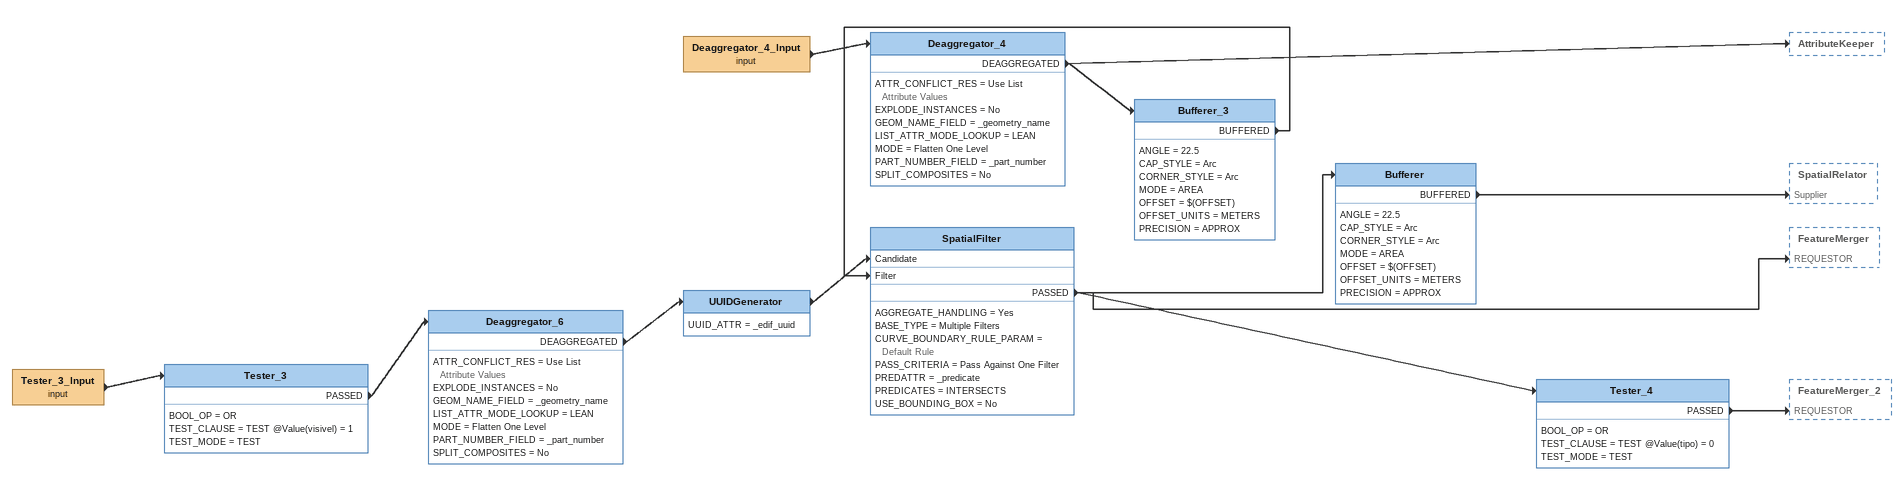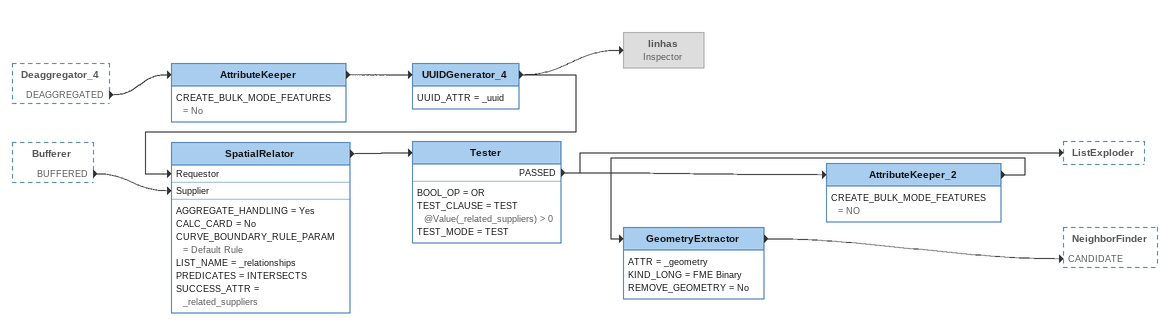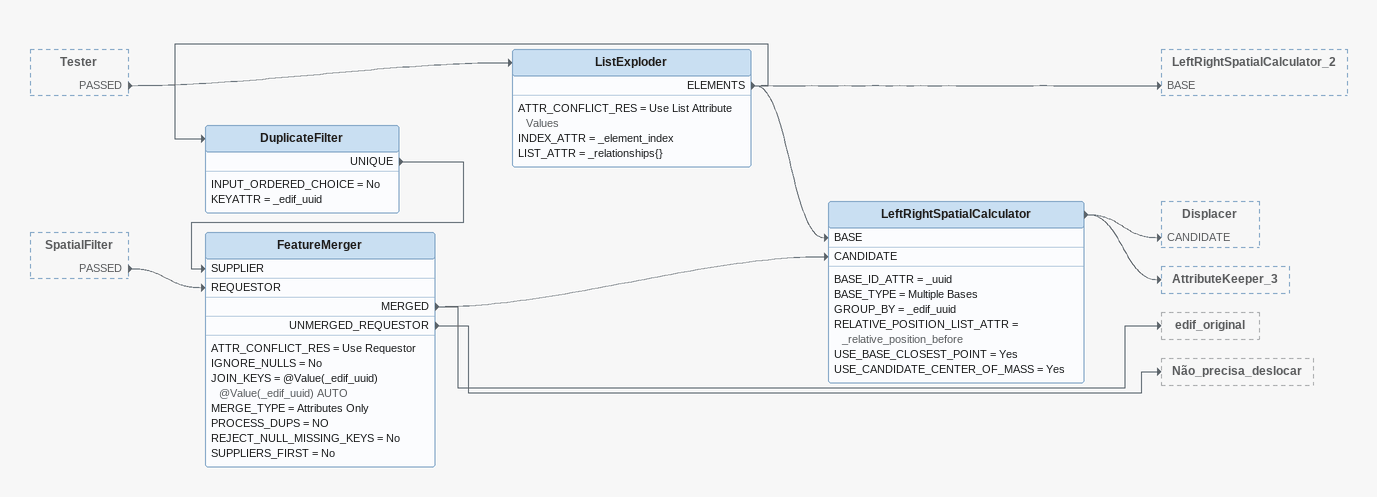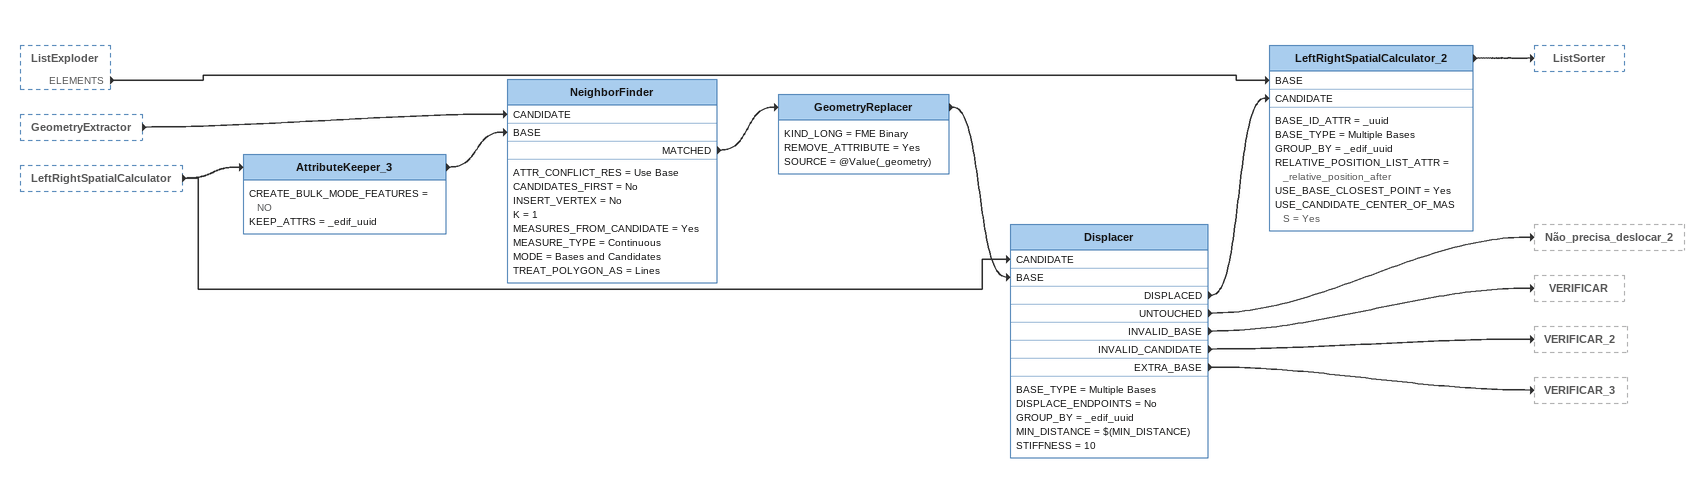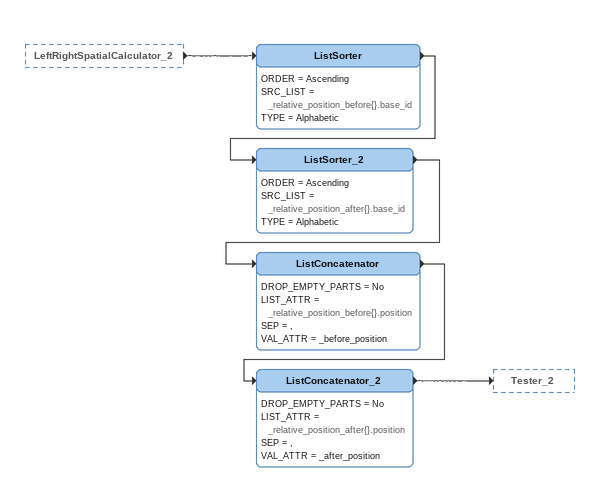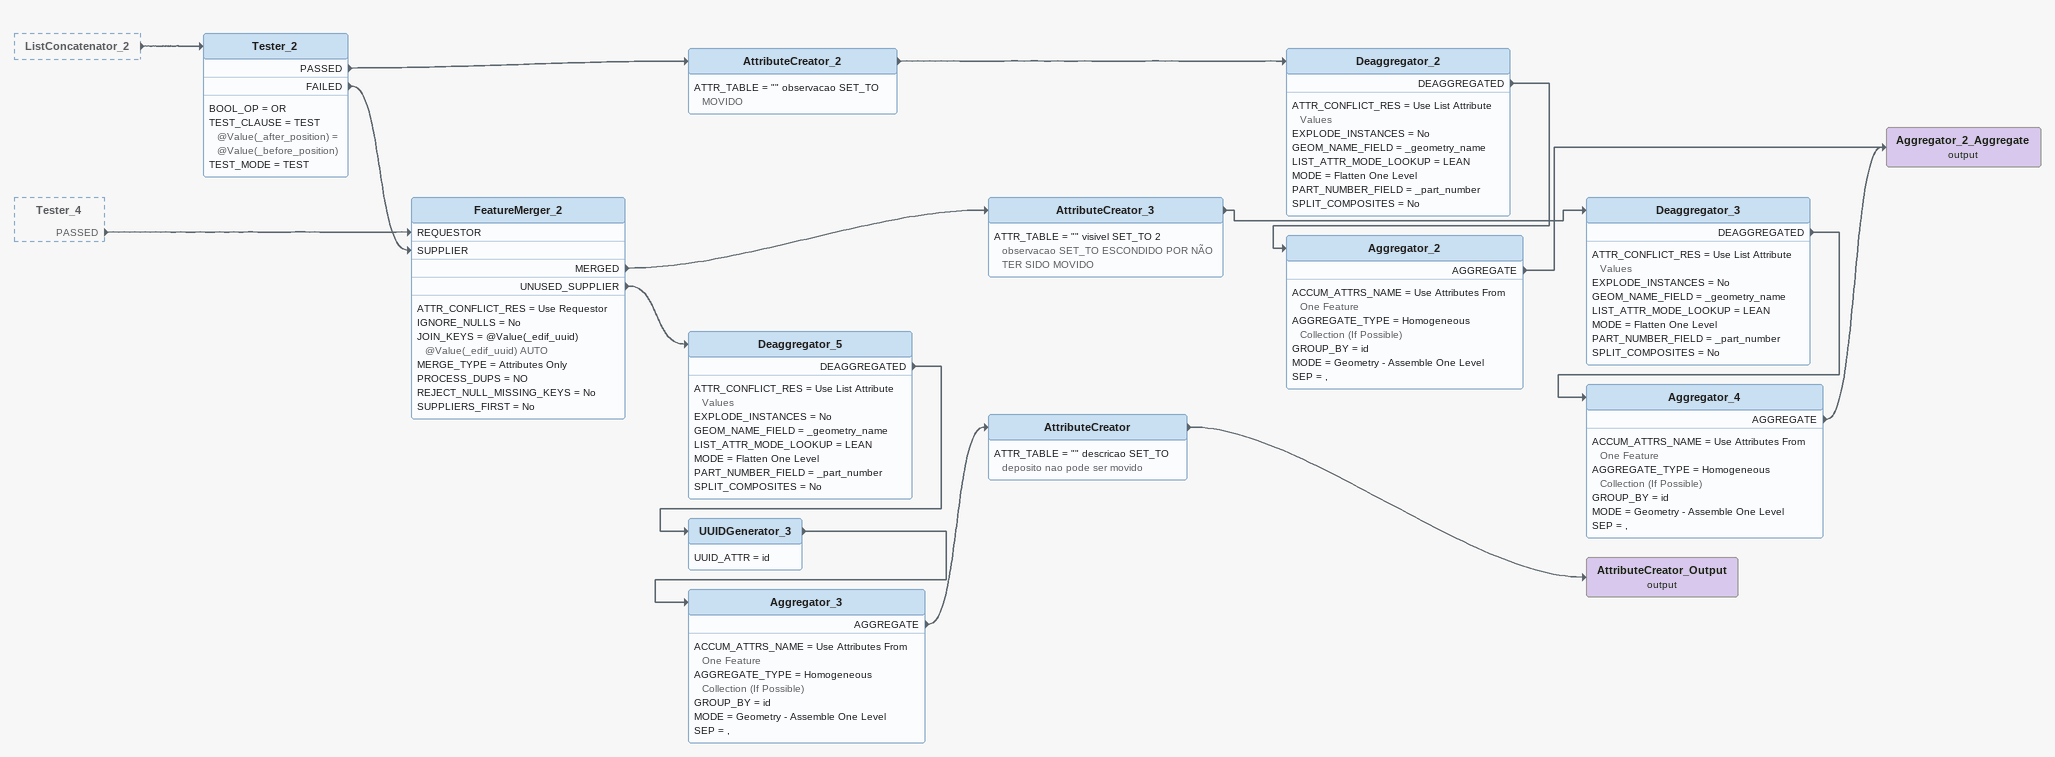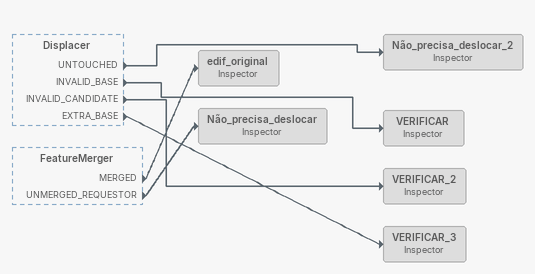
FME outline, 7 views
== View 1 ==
Tester_3_Input (input)
    -> Tester_3
Tester_3
    BOOL_OP = OR
    TEST_CLAUSE = TEST @Value(visivel) = 1
    TEST_MODE = TEST
    PASSED -> Deaggregator_6
Deaggregator_6
    ATTR_CONFLICT_RES = Use List Attribute Values
    EXPLODE_INSTANCES = No
    GEOM_NAME_FIELD = _geometry_name
    LIST_ATTR_MODE_LOOKUP = LEAN
    MODE = Flatten One Level
    PART_NUMBER_FIELD = _part_number
    SPLIT_COMPOSITES = No
    DEAGGREGATED -> UUIDGenerator
UUIDGenerator
    UUID_ATTR = _edif_uuid
    -> SpatialFilter [Candidate]
Deaggregator_4_Input (input)
    -> Deaggregator_4
Deaggregator_4
    ATTR_CONFLICT_RES = Use List Attribute Values
    EXPLODE_INSTANCES = No
    GEOM_NAME_FIELD = _geometry_name
    LIST_ATTR_MODE_LOOKUP = LEAN
    MODE = Flatten One Level
    PART_NUMBER_FIELD = _part_number
    SPLIT_COMPOSITES = No
    DEAGGREGATED -> Bufferer_3
    DEAGGREGATED -> AttributeKeeper
Bufferer_3
    ANGLE = 22.5
    CAP_STYLE = Arc
    CORNER_STYLE = Arc
    MODE = AREA
    OFFSET = $(OFFSET)
    OFFSET_UNITS = METERS
    PRECISION = APPROX
    BUFFERED -> SpatialFilter [Filter]
SpatialFilter
    AGGREGATE_HANDLING = Yes
    BASE_TYPE = Multiple Filters
    CURVE_BOUNDARY_RULE_PARAM = Default Rule
    PASS_CRITERIA = Pass Against One Filter
    PREDATTR = _predicate
    PREDICATES = INTERSECTS
    USE_BOUNDING_BOX = No
    PASSED -> Tester_4
    PASSED -> FeatureMerger [REQUESTOR]
    PASSED -> Bufferer
Bufferer
    ANGLE = 22.5
    CAP_STYLE = Arc
    CORNER_STYLE = Arc
    MODE = AREA
    OFFSET = $(OFFSET)
    OFFSET_UNITS = METERS
    PRECISION = APPROX
    BUFFERED -> SpatialRelator [Supplier]
Tester_4
    BOOL_OP = OR
    TEST_CLAUSE = TEST @Value(tipo) = 0
    TEST_MODE = TEST
    PASSED -> FeatureMerger_2 [REQUESTOR]

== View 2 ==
Deaggregator_4 [outside]
    DEAGGREGATED -> AttributeKeeper
Bufferer [outside]
    BUFFERED -> SpatialRelator [Supplier]
AttributeKeeper
    CREATE_BULK_MODE_FEATURES = No
    -> UUIDGenerator_4
UUIDGenerator_4
    UUID_ATTR = _uuid
    -> SpatialRelator [Requestor]
    -> linhas
linhas: Inspector [off]
SpatialRelator
    AGGREGATE_HANDLING = Yes
    CALC_CARD = No
    CURVE_BOUNDARY_RULE_PARAM = Default Rule
    LIST_NAME = _relationships
    PREDICATES = INTERSECTS
    SUCCESS_ATTR = _related_suppliers
    -> Tester
Tester
    BOOL_OP = OR
    TEST_CLAUSE = TEST @Value(_related_suppliers) > 0
    TEST_MODE = TEST
    PASSED -> AttributeKeeper_2
    PASSED -> ListExploder
AttributeKeeper_2
    CREATE_BULK_MODE_FEATURES = NO
    -> GeometryExtractor
GeometryExtractor
    ATTR = _geometry
    KIND_LONG = FME Binary
    REMOVE_GEOMETRY = No
    -> NeighborFinder [CANDIDATE]

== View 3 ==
Tester [outside]
    PASSED -> ListExploder
SpatialFilter [outside]
    PASSED -> FeatureMerger [REQUESTOR]
ListExploder
    ATTR_CONFLICT_RES = Use List Attribute Values
    INDEX_ATTR = _element_index
    LIST_ATTR = _relationships{}
    ELEMENTS -> LeftRightSpatialCalculator [BASE]
    ELEMENTS -> DuplicateFilter
    ELEMENTS -> LeftRightSpatialCalculator_2 [BASE]
DuplicateFilter
    INPUT_ORDERED_CHOICE = No
    KEYATTR = _edif_uuid
    UNIQUE -> FeatureMerger [SUPPLIER]
FeatureMerger
    ATTR_CONFLICT_RES = Use Requestor
    IGNORE_NULLS = No
    JOIN_KEYS = @Value(_edif_uuid) @Value(_edif_uuid) AUTO
    MERGE_TYPE = Attributes Only
    PROCESS_DUPS = NO
    REJECT_NULL_MISSING_KEYS = No
    SUPPLIERS_FIRST = No
    MERGED -> LeftRightSpatialCalculator [CANDIDATE]
    MERGED -> edif_original
    UNMERGED_REQUESTOR -> Não_precisa_deslocar
LeftRightSpatialCalculator
    BASE_ID_ATTR = _uuid
    BASE_TYPE = Multiple Bases
    GROUP_BY = _edif_uuid
    RELATIVE_POSITION_LIST_ATTR = _relative_position_before
    USE_BASE_CLOSEST_POINT = Yes
    USE_CANDIDATE_CENTER_OF_MASS = Yes
    -> Displacer [CANDIDATE]
    -> AttributeKeeper_3

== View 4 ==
ListExploder [outside]
    ELEMENTS -> LeftRightSpatialCalculator_2 [BASE]
GeometryExtractor [outside]
    -> NeighborFinder [CANDIDATE]
LeftRightSpatialCalculator [outside]
    -> Displacer [CANDIDATE]
    -> AttributeKeeper_3
AttributeKeeper_3
    CREATE_BULK_MODE_FEATURES = NO
    KEEP_ATTRS = _edif_uuid
    -> NeighborFinder [BASE]
NeighborFinder
    ATTR_CONFLICT_RES = Use Base
    CANDIDATES_FIRST = No
    INSERT_VERTEX = No
    K = 1
    MEASURES_FROM_CANDIDATE = Yes
    MEASURE_TYPE = Continuous
    MODE = Bases and Candidates
    TREAT_POLYGON_AS = Lines
    MATCHED -> GeometryReplacer
GeometryReplacer
    KIND_LONG = FME Binary
    REMOVE_ATTRIBUTE = Yes
    SOURCE = @Value(_geometry)
    -> Displacer [BASE]
Displacer
    BASE_TYPE = Multiple Bases
    DISPLACE_ENDPOINTS = No
    GROUP_BY = _edif_uuid
    MIN_DISTANCE = $(MIN_DISTANCE)
    STIFFNESS = 10
    DISPLACED -> LeftRightSpatialCalculator_2 [CANDIDATE]
    UNTOUCHED -> Não_precisa_deslocar_2
    INVALID_BASE -> VERIFICAR
    INVALID_CANDIDATE -> VERIFICAR_2
    EXTRA_BASE -> VERIFICAR_3
LeftRightSpatialCalculator_2
    BASE_ID_ATTR = _uuid
    BASE_TYPE = Multiple Bases
    GROUP_BY = _edif_uuid
    RELATIVE_POSITION_LIST_ATTR = _relative_position_after
    USE_BASE_CLOSEST_POINT = Yes
    USE_CANDIDATE_CENTER_OF_MASS = Yes
    -> ListSorter

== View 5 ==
LeftRightSpatialCalculator_2 [outside]
    -> ListSorter
ListSorter
    ORDER = Ascending
    SRC_LIST = _relative_position_before{}.base_id
    TYPE = Alphabetic
    -> ListSorter_2
ListSorter_2
    ORDER = Ascending
    SRC_LIST = _relative_position_after{}.base_id
    TYPE = Alphabetic
    -> ListConcatenator
ListConcatenator
    DROP_EMPTY_PARTS = No
    LIST_ATTR = _relative_position_before{}.position
    SEP = ,
    VAL_ATTR = _before_position
    -> ListConcatenator_2
ListConcatenator_2
    DROP_EMPTY_PARTS = No
    LIST_ATTR = _relative_position_after{}.position
    SEP = ,
    VAL_ATTR = _after_position
    -> Tester_2

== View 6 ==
ListConcatenator_2 [outside]
    -> Tester_2
Tester_4 [outside]
    PASSED -> FeatureMerger_2 [REQUESTOR]
Tester_2
    BOOL_OP = OR
    TEST_CLAUSE = TEST @Value(_after_position) = @Value(_before_position)
    TEST_MODE = TEST
    PASSED -> AttributeCreator_2
    FAILED -> FeatureMerger_2 [SUPPLIER]
AttributeCreator_2
    ATTR_TABLE = "" observacao SET_TO MOVIDO
    -> Deaggregator_2
Deaggregator_2
    ATTR_CONFLICT_RES = Use List Attribute Values
    EXPLODE_INSTANCES = No
    GEOM_NAME_FIELD = _geometry_name
    LIST_ATTR_MODE_LOOKUP = LEAN
    MODE = Flatten One Level
    PART_NUMBER_FIELD = _part_number
    SPLIT_COMPOSITES = No
    DEAGGREGATED -> Aggregator_2
Aggregator_2
    ACCUM_ATTRS_NAME = Use Attributes From One Feature
    AGGREGATE_TYPE = Homogeneous Collection (If Possible)
    GROUP_BY = id
    MODE = Geometry - Assemble One Level
    SEP = ,
    AGGREGATE -> Aggregator_2_Aggregate (output)
FeatureMerger_2
    ATTR_CONFLICT_RES = Use Requestor
    IGNORE_NULLS = No
    JOIN_KEYS = @Value(_edif_uuid) @Value(_edif_uuid) AUTO
    MERGE_TYPE = Attributes Only
    PROCESS_DUPS = NO
    REJECT_NULL_MISSING_KEYS = No
    SUPPLIERS_FIRST = No
    MERGED -> AttributeCreator_3
    UNUSED_SUPPLIER -> Deaggregator_5
AttributeCreator_3
    ATTR_TABLE = "" visivel SET_TO 2  observacao SET_TO ESCONDIDO POR NÃO TER SIDO MOVIDO
    -> Deaggregator_3
Deaggregator_3
    ATTR_CONFLICT_RES = Use List Attribute Values
    EXPLODE_INSTANCES = No
    GEOM_NAME_FIELD = _geometry_name
    LIST_ATTR_MODE_LOOKUP = LEAN
    MODE = Flatten One Level
    PART_NUMBER_FIELD = _part_number
    SPLIT_COMPOSITES = No
    DEAGGREGATED -> Aggregator_4
Aggregator_4
    ACCUM_ATTRS_NAME = Use Attributes From One Feature
    AGGREGATE_TYPE = Homogeneous Collection (If Possible)
    GROUP_BY = id
    MODE = Geometry - Assemble One Level
    SEP = ,
    AGGREGATE -> Aggregator_2_Aggregate (output)
Aggregator_2_Aggregate (output)
Deaggregator_5
    ATTR_CONFLICT_RES = Use List Attribute Values
    EXPLODE_INSTANCES = No
    GEOM_NAME_FIELD = _geometry_name
    LIST_ATTR_MODE_LOOKUP = LEAN
    MODE = Flatten One Level
    PART_NUMBER_FIELD = _part_number
    SPLIT_COMPOSITES = No
    DEAGGREGATED -> UUIDGenerator_3
UUIDGenerator_3
    UUID_ATTR = id
    -> Aggregator_3
Aggregator_3
    ACCUM_ATTRS_NAME = Use Attributes From One Feature
    AGGREGATE_TYPE = Homogeneous Collection (If Possible)
    GROUP_BY = id
    MODE = Geometry - Assemble One Level
    SEP = ,
    AGGREGATE -> AttributeCreator
AttributeCreator
    ATTR_TABLE = "" descricao SET_TO deposito nao pode ser movido
    -> AttributeCreator_Output (output)
AttributeCreator_Output (output)

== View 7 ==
Displacer [outside]
    UNTOUCHED -> Não_precisa_deslocar_2
    INVALID_BASE -> VERIFICAR
    INVALID_CANDIDATE -> VERIFICAR_2
    EXTRA_BASE -> VERIFICAR_3
FeatureMerger [outside]
    MERGED -> edif_original
    UNMERGED_REQUESTOR -> Não_precisa_deslocar
Não_precisa_deslocar_2: Inspector [off]
VERIFICAR: Inspector [off]
VERIFICAR_2: Inspector [off]
VERIFICAR_3: Inspector [off]
edif_original: Inspector [off]
Não_precisa_deslocar: Inspector [off]
